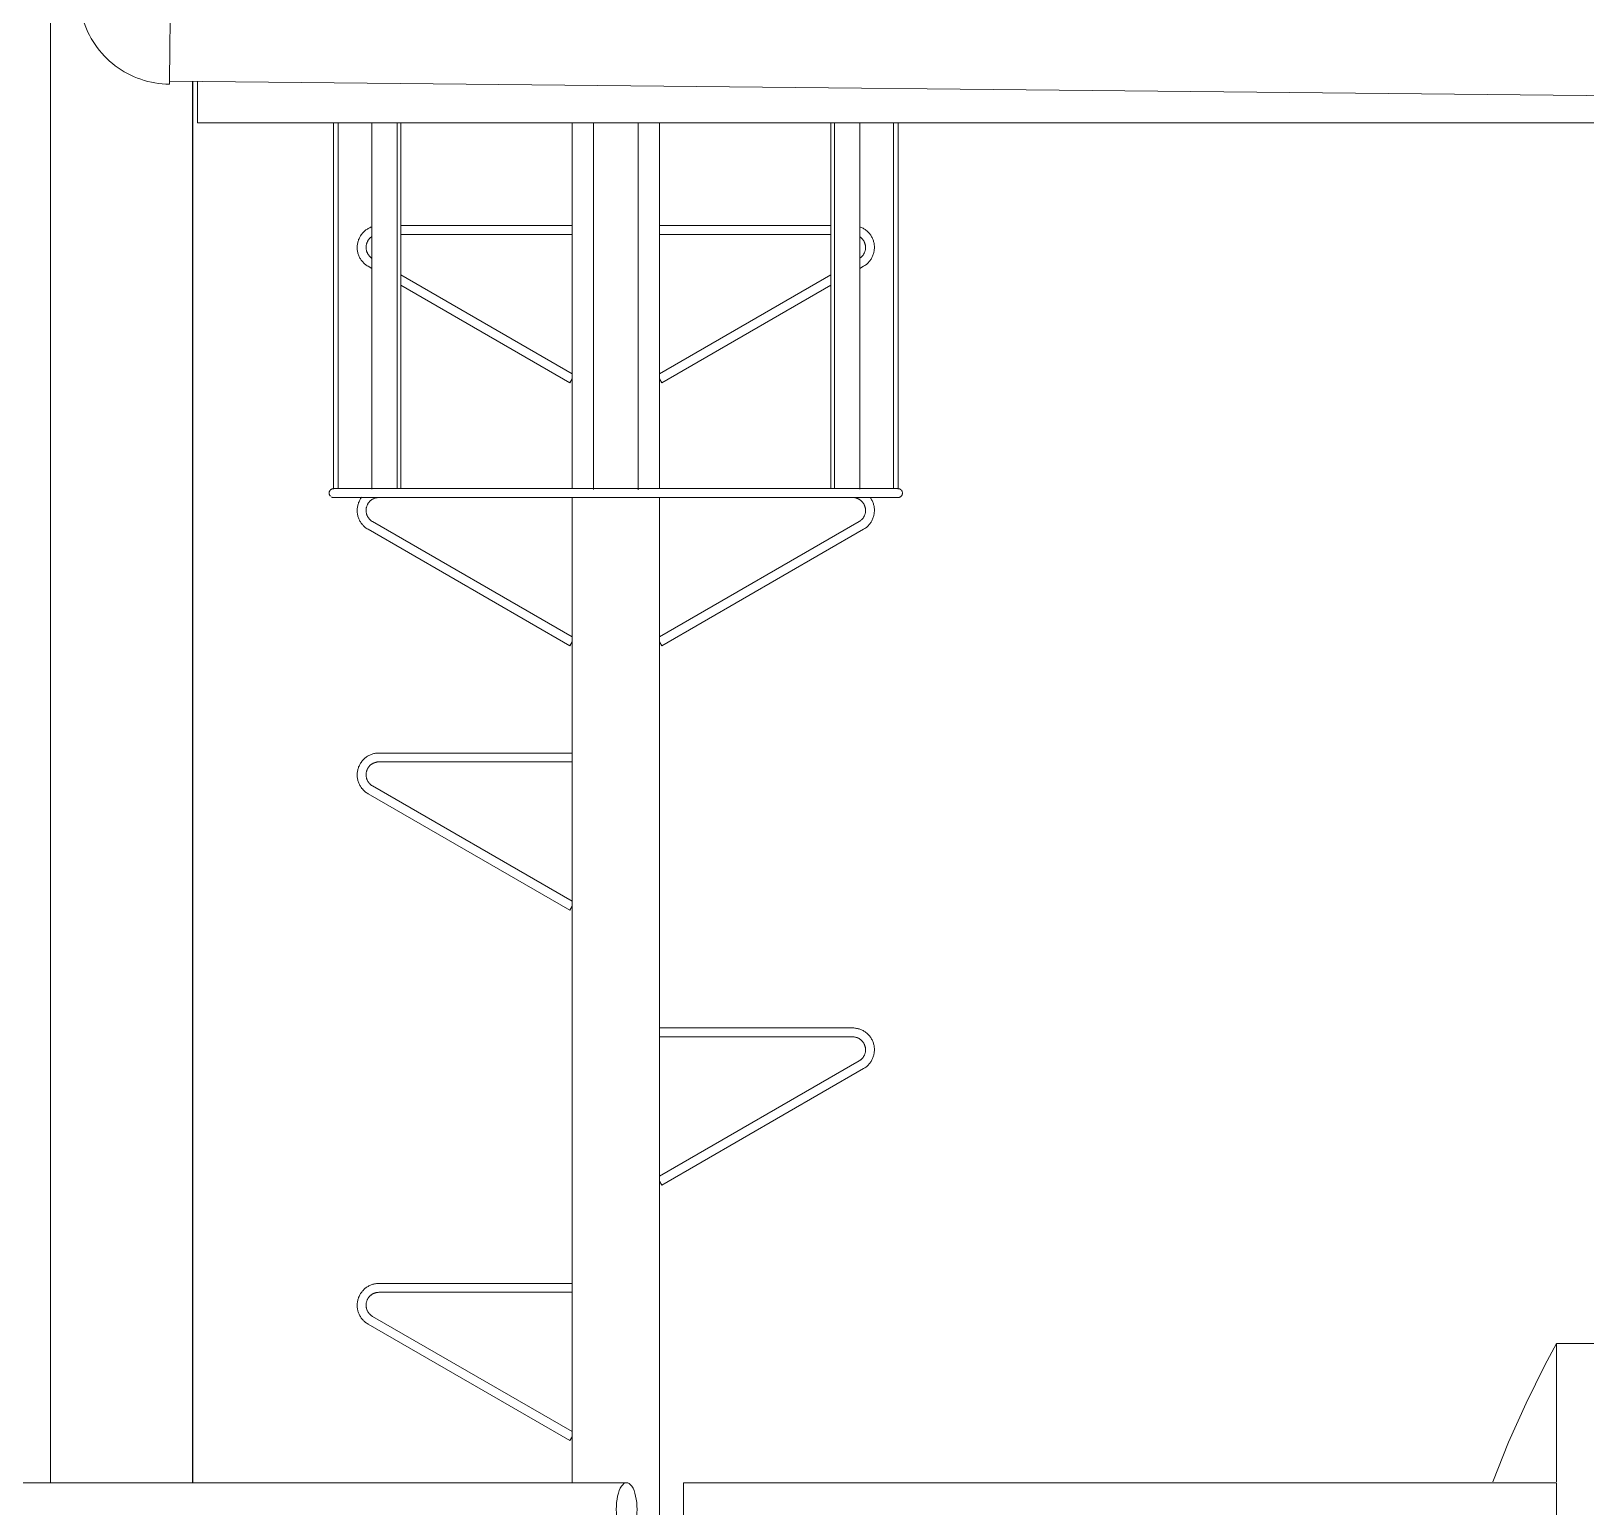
# Model space of a CAD drawing. Header units: metres. Extents: x -3 to 137, y -7 to 15.
# Drawn here: x 46.607 to 48.358, y 3.785 to 5.447 of the extents above; entities that cross this region are included whole.
import ezdxf

# ---------------------------------------------------------------- set-up
doc = ezdxf.new("R2010")
doc.units = ezdxf.units.M
for name, color, linetype, lineweight in [('A-FLOR-HRAL', 7, 'Continuous', 9), ('A-GENM', 7, 'Continuous', 9), ('I-WALL', 7, 'Continuous', 9), ('P-PIPE', 7, 'Continuous', 9)]:
    doc.layers.add(name, color=color, linetype=linetype, lineweight=lineweight)

# ---------------------------------------------------------------- blocks, each defined once
blk = doc.blocks.new('M_Corniza Generica - Blanco-V61-Elevation 3 - a')
at = {"layer": 'A-GENM', "color": 8, "true_color": 0x808080}
blk.add_line((5.6205, 5.3901), (5.6205, 3.8125), dxfattribs=at)
blk = doc.blocks.new('M_Corniza Generica - Blanco-2505425-Elevation 3 - a')
at = {"layer": 'A-GENM', "color": 8, "true_color": 0x808080}
for p in [(5.626, 5.39), (8.915, 5.3437)]:
    blk.add_line(p, (5.626, 5.3437), dxfattribs=at)
blk = doc.blocks.new('M_RVR_Codo material - CO - Codo-2571927-Elevation 3 - a')
at = {"layer": 'P-PIPE', "color": 9, "true_color": 0xc0c0c0}
for p, q in [((5.595, 5.4303), (5.5956, 5.4833)), ((5.5955, 5.4807), (5.5956, 5.4836)), ((5.5946, 5.3872), (5.595, 5.4303))]:
    blk.add_line(p, q, dxfattribs=at)
at = {"layer": 'P-PIPE', "color": 9, "true_color": 0xc0c0c0, "flags": 128}
for points in [[(5.4929, 5.4896), (5.493, 5.4855), (5.4932, 5.4814), (5.4936, 5.4773), (5.4942, 5.4732), (5.4949, 5.4692), (5.4958, 5.4652), (5.4969, 5.4612), (5.4981, 5.4573), (5.4995, 5.4534), (5.501, 5.4496), (5.5027, 5.4459), (5.5045, 5.4422), (5.5065, 5.4386), (5.5086, 5.4351), (5.5109, 5.4317), (5.5133, 5.4283), (5.5158, 5.4251), (5.5185, 5.422), (5.5212, 5.4189), (5.5241, 5.416), (5.5271, 5.4132), (5.5303, 5.4106), (5.5335, 5.408), (5.5368, 5.4056), (5.5402, 5.4033), (5.5437, 5.4012), (5.5473, 5.3992), (5.5509, 5.3973), (5.5547, 5.3956), (5.5585, 5.3941), (5.5623, 5.3927), (5.5662, 5.3914), (5.5702, 5.3903), (5.5742, 5.3894), (5.5782, 5.3886), (5.5822, 5.388), (5.5863, 5.3876), (5.5904, 5.3873), (5.5945, 5.3872), (5.5946, 5.3872)], [(5.5956, 5.4836), (5.5953, 5.4836), (5.595, 5.4836), (5.5948, 5.4836), (5.5945, 5.4837), (5.5942, 5.4837), (5.594, 5.4838), (5.5937, 5.4838), (5.5935, 5.4839), (5.5932, 5.484), (5.593, 5.4841), (5.5928, 5.4842), (5.5925, 5.4843), (5.5923, 5.4844), (5.5921, 5.4846), (5.5919, 5.4847), (5.5917, 5.4849), (5.5915, 5.485), (5.5913, 5.4852), (5.5911, 5.4854), (5.5909, 5.4855), (5.5908, 5.4857), (5.5906, 5.4859), (5.5905, 5.4861), (5.5903, 5.4863), (5.5902, 5.4865), (5.5901, 5.4867), (5.5899, 5.4869), (5.5898, 5.4871), (5.5897, 5.4873), (5.5896, 5.4876), (5.5896, 5.4878), (5.5895, 5.488), (5.5894, 5.4882), (5.5894, 5.4885), (5.5893, 5.4887), (5.5893, 5.4889), (5.5893, 5.4891), (5.5893, 5.4894), (5.5893, 5.4896), (5.5893, 5.4896)]]:
    blk.add_lwpolyline(points, dxfattribs=at)
at = {"layer": 'P-PIPE', "color": 9, "true_color": 0xc0c0c0}
for start_param, end_param in [(3.140547, 4.711344), (2.794931, 3.140547), (4.711344, 6.28214), (6.28214, 6.62955)]:
    blk.add_ellipse((5.5411, 5.4896), major_axis=(0.0482, 0), ratio=0.104528, start_param=start_param, end_param=end_param, dxfattribs=at)
blk = doc.blocks.new('Railing - 50 x 12mm-V80-Elevation 3 - a')
at = {"layer": 'A-FLOR-HRAL'}
for p, q in [((6.1743, 3.5368), (6.1743, 3.7525)), ((6.1743, 3.7525), (6.1843, 3.7525)), ((6.1843, 3.7525), (6.1843, 3.5368)), ((6.1743, 3.5368), (6.1743, 3.5246)), ((6.1843, 3.5368), (6.1743, 3.5368)), ((6.1743, 2.8125), (6.1743, 3.5246)), ((6.1843, 3.5246), (6.1843, 3.5368)), ((6.1843, 3.5246), (6.1843, 2.8125))]:
    blk.add_line(p, q, dxfattribs=at)
blk = doc.blocks.new('Railing - Railing-2595904-Elevation 3 - a')
at = {"layer": 'A-FLOR-HRAL'}
for p, q in [((7.1566, 3.8125), (6.1734, 3.8125)), ((6.1734, 3.8125), (6.1734, 3.7825)), ((7.1566, 3.7825), (7.1566, 3.8125)), ((6.1734, 3.7825), (6.1734, 3.7525)), ((7.1566, 3.7525), (7.1566, 3.7825)), ((6.1734, 3.7525), (7.1566, 3.7525)), ((6.1734, 3.4525), (6.1734, 3.44)), ((7.1325, 3.4525), (6.1843, 3.4525)), ((7.1566, 3.4525), (7.1425, 3.4525)), ((7.1566, 3.44), (7.1566, 3.4525)), ((6.1734, 3.44), (6.1734, 3.4275)), ((7.1566, 3.4275), (7.1566, 3.44)), ((6.1843, 3.4275), (7.1325, 3.4275)), ((7.1425, 3.4275), (7.1566, 3.4275)), ((6.1734, 3.1225), (6.1734, 3.11)), ((7.1325, 3.1225), (6.1843, 3.1225)), ((7.1566, 3.1225), (7.1425, 3.1225)), ((7.1566, 3.11), (7.1566, 3.1225)), ((6.1734, 3.11), (6.1734, 3.0975)), ((7.1566, 3.0975), (7.1566, 3.11)), ((6.1843, 3.0975), (7.1325, 3.0975)), ((7.1425, 3.0975), (7.1566, 3.0975))]:
    blk.add_line(p, q, dxfattribs=at)
for p in [(0, 0), (0.9582, 0)]:
    blk.add_blockref('Railing - 50 x 12mm-V80-Elevation 3 - a', p)
blk = doc.blocks.new('Railing - 50 x 12mm-V81-Elevation 3 - a')
at = {"layer": 'A-FLOR-HRAL'}
for p, q in [((5.1574, 3.5368), (5.1691, 3.7525)), ((5.1783, 3.7525), (5.1666, 3.5368)), ((5.1691, 3.7525), (5.1783, 3.7525)), ((5.1874, 3.7525), (5.1783, 3.7525)), ((5.2039, 3.4523), (5.2018, 3.7525)), ((5.1571, 2.8125), (5.1571, 3.5246)), ((5.1666, 3.5368), (5.1574, 3.5368)), ((5.1663, 3.5246), (5.1663, 2.8125)), ((5.2062, 3.1223), (5.204, 3.4275)), ((5.2084, 2.8125), (5.2064, 3.0975))]:
    blk.add_line(p, q, dxfattribs=at)
for centre in [(5.1962, 3.5246), (5.2054, 3.5246)]:
    blk.add_ellipse(centre, major_axis=(0, 0.1), ratio=0.390731, start_param=1.448623, end_param=1.570796, dxfattribs=at)
blk = doc.blocks.new('Railing - 50 x 12mm-V82-Elevation 3 - a')
at = {"layer": 'A-FLOR-HRAL'}
for p, q in [((4.6831, 3.5368), (4.6949, 3.7525)), ((4.7041, 3.7525), (4.6923, 3.5368)), ((4.6949, 3.7525), (4.7041, 3.7525)), ((4.7131, 3.7525), (4.7041, 3.7525)), ((4.7296, 3.4525), (4.7275, 3.7525)), ((4.6828, 2.8125), (4.6828, 3.5246)), ((4.6923, 3.5368), (4.6831, 3.5368)), ((4.692, 3.5246), (4.692, 2.8125)), ((4.732, 3.1225), (4.7298, 3.4275)), ((4.7341, 2.8125), (4.7321, 3.0975))]:
    blk.add_line(p, q, dxfattribs=at)
for centre in [(4.7219, 3.5246), (4.7311, 3.5246)]:
    blk.add_ellipse(centre, major_axis=(0, 0.1), ratio=0.390731, start_param=1.448623, end_param=1.570796, dxfattribs=at)
blk = doc.blocks.new('Railing - 50 x 12mm-V83-Elevation 3 - a')
at = {"layer": 'A-FLOR-HRAL'}
for p, q in [((6.0664, 3.5368), (6.0781, 3.7525)), ((6.0873, 3.7525), (6.0756, 3.5368)), ((6.0781, 3.7525), (6.0873, 3.7525)), ((6.0964, 3.7525), (6.0873, 3.7525)), ((6.1108, 3.7525), (6.1094, 3.7525)), ((6.1129, 3.4486), (6.1108, 3.7525)), ((6.0661, 2.8125), (6.0661, 3.5246)), ((6.0756, 3.5368), (6.0664, 3.5368)), ((6.0753, 3.5246), (6.0753, 2.8125)), ((6.1174, 2.8125), (6.113, 3.4319))]:
    blk.add_line(p, q, dxfattribs=at)
for centre in [(6.1052, 3.5246), (6.1144, 3.5246)]:
    blk.add_ellipse(centre, major_axis=(0, 0.1), ratio=0.390731, start_param=1.448623, end_param=1.570796, dxfattribs=at)
blk = doc.blocks.new('Railing - Railing-2595934-Elevation 3 - a')
at = {"layer": 'A-FLOR-HRAL'}
for p, q in [((6.1094, 3.8125), (4.7031, 3.8125)), ((4.7031, 3.7525), (6.1094, 3.7525)), ((5.1571, 3.4525), (4.7062, 3.4525)), ((6.0661, 3.4525), (5.1804, 3.4525)), ((6.1094, 3.4525), (6.0894, 3.4525)), ((4.7062, 3.4275), (5.1571, 3.4275)), ((5.1804, 3.4275), (6.0661, 3.4275)), ((6.0894, 3.4275), (6.1094, 3.4275)), ((5.1571, 3.1225), (4.7062, 3.1225)), ((6.0661, 3.1225), (5.1804, 3.1225)), ((6.1094, 3.1225), (6.0894, 3.1225)), ((4.7062, 3.0975), (5.1571, 3.0975)), ((5.1804, 3.0975), (6.0661, 3.0975)), ((6.0894, 3.0975), (6.1094, 3.0975))]:
    blk.add_line(p, q, dxfattribs=at)
for centre, major_axis, start_param, end_param in [((4.7031, 3.7825), (0, 0.03), 0, 1.570796), ((6.1094, 3.7825), (0, 0.03), 4.712389, 7.853982), ((4.7031, 3.7825), (0, 0.03), 1.570796, 3.141593), ((6.1094, 3.7825), (0, 0.03), 1.570796, 4.712389), ((6.1094, 3.44), (0, 0.0125), 4.712389, 7.853982), ((6.1094, 3.44), (0, 0.0125), 1.570796, 4.712389), ((6.1094, 3.11), (0, 0.0125), 4.712389, 7.853982), ((6.1094, 3.11), (0, 0.0125), 1.570796, 4.712389)]:
    blk.add_ellipse(centre, major_axis=major_axis, ratio=0.390731, start_param=start_param, end_param=end_param, dxfattribs=at)
for name in ['Railing - 50 x 12mm-V82-Elevation 3 - a', 'Railing - 50 x 12mm-V81-Elevation 3 - a', 'Railing - 50 x 12mm-V83-Elevation 3 - a']:
    blk.add_blockref(name, (0, 0))
blk = doc.blocks.new('M_Escalera acceso cubierta - M_Escalera acceso cubierta-2778226-Elevation 3 - a')
at = {"layer": 'A-GENM', "color": 8, "true_color": 0x808080}
for p, q in [((5.7794, 4.9311), (5.7794, 5.3437)), ((5.7844, 4.9315), (5.7844, 5.3437)), ((5.8223, 4.9313), (5.8223, 5.3437)), ((5.8509, 4.9321), (5.8509, 5.3437)), ((5.855, 5.3437), (5.855, 4.9318)), ((6.0479, 5.3437), (6.0479, 4.9318)), ((6.0722, 4.9307), (6.0722, 5.3437)), ((6.1222, 4.9304), (6.1222, 5.3437)), ((6.1465, 4.9317), (6.1465, 5.3437)), ((6.3394, 4.9318), (6.3394, 5.3437)), ((6.3435, 5.3437), (6.3435, 4.9321)), ((6.372, 5.3437), (6.372, 4.9313)), ((6.41, 5.3437), (6.41, 4.9315)), ((6.415, 5.3437), (6.415, 4.9311)), ((6.0479, 5.2279), (5.855, 5.2279)), ((5.855, 5.2179), (6.0479, 5.2179)), ((6.3394, 5.2279), (6.1465, 5.2279)), ((6.1465, 5.2179), (6.3394, 5.2179)), ((5.8182, 5.1821), (5.8223, 5.1797)), ((6.0479, 5.061), (5.855, 5.1724)), ((6.3394, 5.1724), (6.1465, 5.061)), ((6.372, 5.1797), (6.3762, 5.1821)), ((5.855, 5.1609), (6.0454, 5.0509)), ((6.149, 5.0509), (6.3394, 5.1609)), ((6.0454, 5.0509), (6.0479, 5.0553)), ((6.1465, 5.0553), (6.149, 5.0509)), ((5.7794, 4.9218), (5.8545, 4.9218)), ((5.8223, 4.9318), (5.7844, 4.9318)), ((5.8305, 4.9218), (5.8545, 4.9218)), ((5.8983, 4.9218), (5.9496, 4.9218)), ((5.8983, 4.9218), (5.9496, 4.9218)), ((6.0479, 4.9218), (6.0479, 3.8125)), ((6.1465, 3.1256), (6.1465, 4.9218)), ((6.3394, 4.9318), (6.2448, 4.9318)), ((6.3394, 4.9318), (6.2448, 4.9318)), ((6.3399, 4.9218), (6.3639, 4.9218)), ((6.3399, 4.9218), (6.415, 4.9218)), ((6.41, 4.9318), (6.372, 4.9318)), ((5.8182, 4.886), (6.0454, 4.7548)), ((6.0479, 4.7649), (5.8232, 4.8946)), ((6.3712, 4.8946), (6.1465, 4.7649)), ((6.149, 4.7548), (6.3762, 4.886)), ((6.0454, 4.7548), (6.0479, 4.7591)), ((6.1465, 4.7591), (6.149, 4.7548)), ((6.0479, 4.6341), (5.8305, 4.6341)), ((5.8305, 4.6241), (6.0479, 4.6241)), ((5.8182, 4.5883), (6.0454, 4.4571)), ((6.0479, 4.4672), (5.8232, 4.597)), ((6.0454, 4.4571), (6.0479, 4.4615)), ((6.3639, 4.3245), (6.1465, 4.3245)), ((6.1465, 4.3145), (6.3639, 4.3145)), ((6.3712, 4.2874), (6.1465, 4.1576)), ((6.149, 4.1475), (6.3762, 4.2787)), ((6.1465, 4.1519), (6.149, 4.1475)), ((6.0479, 4.0369), (5.8305, 4.0369)), ((5.8305, 4.0269), (6.0479, 4.0269)), ((6.0479, 3.87), (5.8232, 3.9997)), ((5.8182, 3.9911), (6.0454, 3.8599)), ((6.0454, 3.8599), (6.0479, 3.8642))]:
    blk.add_line(p, q, dxfattribs=at)
at = {"layer": 'A-GENM', "color": 8, "true_color": 0x808080, "flags": 128}
for points in [[(5.8228, 5.2266), (5.8218, 5.2263), (5.8209, 5.226), (5.82, 5.2256), (5.8192, 5.2251), (5.8183, 5.2246), (5.8175, 5.2241), (5.8166, 5.2236), (5.8158, 5.223), (5.8151, 5.2224), (5.8143, 5.2218), (5.8136, 5.2211), (5.8129, 5.2204), (5.8122, 5.2197), (5.8116, 5.219), (5.811, 5.2182), (5.8104, 5.2174), (5.8098, 5.2166), (5.8093, 5.2158), (5.8088, 5.2149), (5.8084, 5.214), (5.808, 5.2131), (5.8076, 5.2122), (5.8073, 5.2113), (5.807, 5.2104), (5.8067, 5.2094), (5.8065, 5.2085), (5.8063, 5.2075), (5.8062, 5.2065), (5.806, 5.2056), (5.806, 5.2046), (5.806, 5.2036), (5.806, 5.2026), (5.806, 5.2016), (5.8061, 5.2007), (5.8062, 5.1997), (5.8064, 5.1987), (5.8066, 5.1978), (5.8068, 5.1968), (5.8071, 5.1959), (5.8074, 5.1949), (5.8078, 5.194), (5.8082, 5.1931), (5.8086, 5.1922), (5.8091, 5.1914), (5.8096, 5.1905), (5.8101, 5.1897), (5.8106, 5.1889), (5.8112, 5.1881), (5.8119, 5.1874), (5.8125, 5.1866), (5.8132, 5.1859), (5.8139, 5.1852), (5.8147, 5.1846), (5.8154, 5.184), (5.8162, 5.1834), (5.817, 5.1828), (5.8178, 5.1823), (5.8182, 5.1821)], [(6.3762, 5.1821), (6.377, 5.1826), (6.3778, 5.1831), (6.3786, 5.1837), (6.3794, 5.1843), (6.3801, 5.1849), (6.3809, 5.1856), (6.3816, 5.1863), (6.3822, 5.187), (6.3829, 5.1878), (6.3835, 5.1885), (6.384, 5.1893), (6.3846, 5.1902), (6.3851, 5.191), (6.3856, 5.1919), (6.386, 5.1927), (6.3864, 5.1936), (6.3868, 5.1945), (6.3871, 5.1955), (6.3874, 5.1964), (6.3877, 5.1973), (6.3879, 5.1983), (6.3881, 5.1993), (6.3882, 5.2002), (6.3883, 5.2012), (6.3884, 5.2022), (6.3884, 5.2032), (6.3884, 5.2041), (6.3884, 5.2051), (6.3883, 5.2061), (6.3881, 5.2071), (6.388, 5.208), (6.3878, 5.209), (6.3875, 5.21), (6.3872, 5.2109), (6.3869, 5.2118), (6.3866, 5.2127), (6.3862, 5.2136), (6.3857, 5.2145), (6.3853, 5.2154), (6.3848, 5.2162), (6.3842, 5.2171), (6.3837, 5.2179), (6.3831, 5.2186), (6.3825, 5.2194), (6.3818, 5.2201), (6.3811, 5.2208), (6.3804, 5.2215), (6.3797, 5.2222), (6.3789, 5.2228), (6.3781, 5.2234), (6.3773, 5.2239), (6.3765, 5.2244), (6.3756, 5.2249), (6.3747, 5.2254), (6.3738, 5.2258), (6.3729, 5.2262), (6.372, 5.2265)], [(5.8222, 5.1914), (5.8218, 5.1917), (5.8213, 5.1921), (5.8209, 5.1924), (5.8204, 5.1928), (5.82, 5.1932), (5.8196, 5.1937), (5.8193, 5.1941), (5.8189, 5.1946), (5.8185, 5.195), (5.8182, 5.1955), (5.8179, 5.196), (5.8176, 5.1965), (5.8174, 5.1971), (5.8171, 5.1976), (5.8169, 5.1981), (5.8167, 5.1987), (5.8165, 5.1992), (5.8164, 5.1998), (5.8163, 5.2004), (5.8162, 5.2009), (5.8161, 5.2015), (5.816, 5.2021), (5.816, 5.2027), (5.8159, 5.2032), (5.816, 5.2038), (5.816, 5.2044), (5.816, 5.205), (5.8161, 5.2056), (5.8162, 5.2061), (5.8163, 5.2067), (5.8165, 5.2073), (5.8167, 5.2078), (5.8168, 5.2084), (5.8171, 5.2089), (5.8173, 5.2094), (5.8175, 5.21), (5.8178, 5.2105), (5.8181, 5.211), (5.8184, 5.2115), (5.8188, 5.2119), (5.8191, 5.2124), (5.8195, 5.2129), (5.8199, 5.2133), (5.8203, 5.2137), (5.8207, 5.2141), (5.8211, 5.2145), (5.8216, 5.2149), (5.8221, 5.2152), (5.8225, 5.2155)], [(6.3721, 5.2154), (6.3726, 5.215), (6.373, 5.2147), (6.3735, 5.2143), (6.3739, 5.2139), (6.3743, 5.2135), (6.3747, 5.2131), (6.3751, 5.2126), (6.3755, 5.2122), (6.3758, 5.2117), (6.3761, 5.2112), (6.3764, 5.2107), (6.3767, 5.2102), (6.377, 5.2097), (6.3772, 5.2092), (6.3774, 5.2086), (6.3776, 5.2081), (6.3778, 5.2075), (6.378, 5.207), (6.3781, 5.2064), (6.3782, 5.2058), (6.3783, 5.2052), (6.3784, 5.2047), (6.3784, 5.2041), (6.3784, 5.2035), (6.3784, 5.2029), (6.3784, 5.2023), (6.3783, 5.2018), (6.3783, 5.2012), (6.3782, 5.2006), (6.3781, 5.2), (6.3779, 5.1995), (6.3777, 5.1989), (6.3776, 5.1984), (6.3773, 5.1978), (6.3771, 5.1973), (6.3769, 5.1968), (6.3766, 5.1963), (6.3763, 5.1957), (6.376, 5.1953), (6.3756, 5.1948), (6.3753, 5.1943), (6.3749, 5.1939), (6.3745, 5.1934), (6.3741, 5.193), (6.3737, 5.1926), (6.3733, 5.1922), (6.3728, 5.1919), (6.3724, 5.1915), (6.3719, 5.1912)], [(6.415, 4.9318), (6.4148, 4.9318), (6.414, 4.9318), (6.4127, 4.9318), (6.411, 4.9318), (6.4087, 4.9318), (6.4059, 4.9318), (6.4026, 4.9318), (6.3989, 4.9318), (6.3946, 4.9318), (6.3899, 4.9318), (6.3847, 4.9318), (6.3791, 4.9318), (6.373, 4.9318), (6.3665, 4.9318), (6.3595, 4.9318), (6.3521, 4.9318), (6.3443, 4.9318), (6.3361, 4.9318), (6.3276, 4.9318), (6.3186, 4.9318), (6.3093, 4.9318), (6.2997, 4.9318), (6.2897, 4.9318), (6.2795, 4.9318), (6.2689, 4.9318), (6.2581, 4.9318), (6.247, 4.9318), (6.2357, 4.9318), (6.2241, 4.9318), (6.2124, 4.9318), (6.2004, 4.9318), (6.1883, 4.9318), (6.1761, 4.9318), (6.1637, 4.9318), (6.1512, 4.9318), (6.1386, 4.9318), (6.126, 4.9318), (6.1133, 4.9318), (6.1006, 4.9318), (6.0879, 4.9318), (6.0752, 4.9318), (6.0626, 4.9318), (6.0499, 4.9318), (6.0374, 4.9318), (6.025, 4.9318), (6.0127, 4.9318), (6.0005, 4.9318), (5.9884, 4.9318), (5.9766, 4.9318), (5.9649, 4.9318), (5.9535, 4.9318), (5.9423, 4.9318), (5.9313, 4.9318), (5.9206, 4.9318), (5.9102, 4.9318), (5.9, 4.9318), (5.8902, 4.9318), (5.8807, 4.9318), (5.8716, 4.9318), (5.8628, 4.9318), (5.8544, 4.9318), (5.8464, 4.9318), (5.8388, 4.9318), (5.8316, 4.9318), (5.8249, 4.9318), (5.8185, 4.9318), (5.8126, 4.9318), (5.8072, 4.9318), (5.8022, 4.9318), (5.7977, 4.9318), (5.7937, 4.9318), (5.7902, 4.9318), (5.7871, 4.9318), (5.7846, 4.9318), (5.7825, 4.9318), (5.781, 4.9318), (5.78, 4.9318), (5.7794, 4.9318), (5.7794, 4.9318)], [(5.7794, 4.9218), (5.7796, 4.9218), (5.7804, 4.9218), (5.7817, 4.9218), (5.7834, 4.9218), (5.7857, 4.9218), (5.7885, 4.9218), (5.7917, 4.9218), (5.7955, 4.9218), (5.7997, 4.9218), (5.8045, 4.9218), (5.8096, 4.9218), (5.8153, 4.9218), (5.8214, 4.9218), (5.8279, 4.9218), (5.8349, 4.9218), (5.8423, 4.9218), (5.8501, 4.9218), (5.8583, 4.9218), (5.8668, 4.9218), (5.8758, 4.9218), (5.8851, 4.9218), (5.8947, 4.9218), (5.9046, 4.9218), (5.9149, 4.9218), (5.9255, 4.9218), (5.9363, 4.9218), (5.9474, 4.9218), (5.9587, 4.9218), (5.9703, 4.9218), (5.982, 4.9218), (5.994, 4.9218), (6.0061, 4.9218), (6.0183, 4.9218), (6.0307, 4.9218), (6.0432, 4.9218), (6.0557, 4.9218), (6.0684, 4.9218), (6.0811, 4.9218), (6.0938, 4.9218), (6.1065, 4.9218), (6.1192, 4.9218), (6.1318, 4.9218), (6.1444, 4.9218), (6.157, 4.9218), (6.1694, 4.9218), (6.1817, 4.9218), (6.1939, 4.9218), (6.2059, 4.9218), (6.2178, 4.9218), (6.2295, 4.9218), (6.2409, 4.9218), (6.2521, 4.9218), (6.2631, 4.9218), (6.2738, 4.9218), (6.2842, 4.9218), (6.2944, 4.9218), (6.3042, 4.9218), (6.3136, 4.9218), (6.3228, 4.9218), (6.3316, 4.9218), (6.3399, 4.9218), (6.348, 4.9218), (6.3556, 4.9218), (6.3628, 4.9218), (6.3695, 4.9218), (6.3759, 4.9218), (6.3818, 4.9218), (6.3872, 4.9218), (6.3922, 4.9218), (6.3966, 4.9218), (6.4007, 4.9218), (6.4042, 4.9218), (6.4072, 4.9218), (6.4098, 4.9218), (6.4118, 4.9218), (6.4134, 4.9218), (6.4144, 4.9218), (6.4149, 4.9218), (6.415, 4.9218)], [(5.811, 4.9221), (5.8104, 4.9213), (5.8098, 4.9205), (5.8093, 4.9196), (5.8088, 4.9188), (5.8084, 4.9179), (5.808, 4.917), (5.8076, 4.9161), (5.8073, 4.9152), (5.807, 4.9143), (5.8067, 4.9133), (5.8065, 4.9124), (5.8063, 4.9114), (5.8062, 4.9104), (5.806, 4.9094), (5.806, 4.9085), (5.806, 4.9075), (5.806, 4.9065), (5.806, 4.9055), (5.8061, 4.9045), (5.8062, 4.9036), (5.8064, 4.9026), (5.8066, 4.9016), (5.8068, 4.9007), (5.8071, 4.8997), (5.8074, 4.8988), (5.8078, 4.8979), (5.8082, 4.897), (5.8086, 4.8961), (5.8091, 4.8952), (5.8096, 4.8944), (5.8101, 4.8936), (5.8106, 4.8928), (5.8112, 4.892), (5.8119, 4.8912), (5.8125, 4.8905), (5.8132, 4.8898), (5.8139, 4.8891), (5.8147, 4.8885), (5.8154, 4.8878), (5.8162, 4.8873), (5.817, 4.8867), (5.8178, 4.8862), (5.8182, 4.886)], [(5.8232, 4.8946), (5.8227, 4.8949), (5.8222, 4.8952), (5.8218, 4.8956), (5.8213, 4.8959), (5.8209, 4.8963), (5.8204, 4.8967), (5.82, 4.8971), (5.8196, 4.8975), (5.8193, 4.898), (5.8189, 4.8984), (5.8185, 4.8989), (5.8182, 4.8994), (5.8179, 4.8999), (5.8176, 4.9004), (5.8174, 4.9009), (5.8171, 4.9015), (5.8169, 4.902), (5.8167, 4.9025), (5.8165, 4.9031), (5.8164, 4.9037), (5.8163, 4.9042), (5.8162, 4.9048), (5.8161, 4.9054), (5.816, 4.9059), (5.816, 4.9065), (5.8159, 4.9071), (5.816, 4.9077), (5.816, 4.9083), (5.816, 4.9089), (5.8161, 4.9094), (5.8162, 4.91), (5.8163, 4.9106), (5.8165, 4.9111), (5.8167, 4.9117), (5.8168, 4.9122), (5.8171, 4.9128), (5.8173, 4.9133), (5.8175, 4.9138), (5.8178, 4.9144), (5.8181, 4.9149), (5.8184, 4.9153), (5.8188, 4.9158), (5.8191, 4.9163), (5.8195, 4.9167), (5.8199, 4.9172), (5.8203, 4.9176), (5.8207, 4.918), (5.8211, 4.9184), (5.8216, 4.9187), (5.8221, 4.9191), (5.8225, 4.9194), (5.823, 4.9197), (5.8235, 4.92), (5.8241, 4.9203), (5.8246, 4.9205), (5.8251, 4.9207), (5.8257, 4.9209), (5.8262, 4.9211), (5.8268, 4.9213), (5.8274, 4.9214), (5.8279, 4.9215), (5.8285, 4.9216), (5.8291, 4.9217), (5.8297, 4.9217), (5.8302, 4.9218), (5.8305, 4.9218)], [(6.3639, 4.9218), (6.3645, 4.9218), (6.365, 4.9217), (6.3656, 4.9217), (6.3662, 4.9216), (6.3668, 4.9215), (6.3673, 4.9213), (6.3679, 4.9212), (6.3685, 4.921), (6.369, 4.9208), (6.3696, 4.9206), (6.3701, 4.9204), (6.3706, 4.9201), (6.3711, 4.9198), (6.3716, 4.9195), (6.3721, 4.9192), (6.3726, 4.9189), (6.373, 4.9185), (6.3735, 4.9182), (6.3739, 4.9178), (6.3743, 4.9174), (6.3747, 4.9169), (6.3751, 4.9165), (6.3755, 4.916), (6.3758, 4.9156), (6.3761, 4.9151), (6.3764, 4.9146), (6.3767, 4.9141), (6.377, 4.9136), (6.3772, 4.913), (6.3774, 4.9125), (6.3776, 4.9119), (6.3778, 4.9114), (6.378, 4.9108), (6.3781, 4.9103), (6.3782, 4.9097), (6.3783, 4.9091), (6.3784, 4.9085), (6.3784, 4.908), (6.3784, 4.9074), (6.3784, 4.9068), (6.3784, 4.9062), (6.3783, 4.9056), (6.3783, 4.9051), (6.3782, 4.9045), (6.3781, 4.9039), (6.3779, 4.9033), (6.3777, 4.9028), (6.3776, 4.9022), (6.3773, 4.9017), (6.3771, 4.9012), (6.3769, 4.9006), (6.3766, 4.9001), (6.3763, 4.8996), (6.376, 4.8991), (6.3756, 4.8987), (6.3753, 4.8982), (6.3749, 4.8977), (6.3745, 4.8973), (6.3741, 4.8969), (6.3737, 4.8965), (6.3733, 4.8961), (6.3728, 4.8957), (6.3724, 4.8954), (6.3719, 4.8951), (6.3714, 4.8947), (6.3712, 4.8946)], [(6.3762, 4.886), (6.377, 4.8865), (6.3778, 4.887), (6.3786, 4.8876), (6.3794, 4.8882), (6.3801, 4.8888), (6.3809, 4.8895), (6.3816, 4.8902), (6.3822, 4.8909), (6.3829, 4.8916), (6.3835, 4.8924), (6.384, 4.8932), (6.3846, 4.894), (6.3851, 4.8949), (6.3856, 4.8957), (6.386, 4.8966), (6.3864, 4.8975), (6.3868, 4.8984), (6.3871, 4.8993), (6.3874, 4.9003), (6.3877, 4.9012), (6.3879, 4.9022), (6.3881, 4.9031), (6.3882, 4.9041), (6.3883, 4.9051), (6.3884, 4.9061), (6.3884, 4.907), (6.3884, 4.908), (6.3884, 4.909), (6.3883, 4.91), (6.3881, 4.911), (6.388, 4.9119), (6.3878, 4.9129), (6.3875, 4.9138), (6.3872, 4.9148), (6.3869, 4.9157), (6.3866, 4.9166), (6.3862, 4.9175), (6.3857, 4.9184), (6.3853, 4.9193), (6.3848, 4.9201), (6.3842, 4.9209), (6.3837, 4.9217)], [(5.8305, 4.6341), (5.8295, 4.6341), (5.8285, 4.634), (5.8276, 4.6339), (5.8266, 4.6338), (5.8256, 4.6336), (5.8247, 4.6334), (5.8237, 4.6331), (5.8228, 4.6329), (5.8218, 4.6325), (5.8209, 4.6322), (5.82, 4.6318), (5.8192, 4.6313), (5.8183, 4.6309), (5.8175, 4.6304), (5.8166, 4.6298), (5.8158, 4.6292), (5.8151, 4.6286), (5.8143, 4.628), (5.8136, 4.6273), (5.8129, 4.6267), (5.8122, 4.6259), (5.8116, 4.6252), (5.811, 4.6244), (5.8104, 4.6236), (5.8098, 4.6228), (5.8093, 4.622), (5.8088, 4.6211), (5.8084, 4.6202), (5.808, 4.6194), (5.8076, 4.6184), (5.8073, 4.6175), (5.807, 4.6166), (5.8067, 4.6156), (5.8065, 4.6147), (5.8063, 4.6137), (5.8062, 4.6128), (5.806, 4.6118), (5.806, 4.6108), (5.806, 4.6098), (5.806, 4.6088), (5.806, 4.6079), (5.8061, 4.6069), (5.8062, 4.6059), (5.8064, 4.6049), (5.8066, 4.604), (5.8068, 4.603), (5.8071, 4.6021), (5.8074, 4.6012), (5.8078, 4.6002), (5.8082, 4.5993), (5.8086, 4.5985), (5.8091, 4.5976), (5.8096, 4.5967), (5.8101, 4.5959), (5.8106, 4.5951), (5.8112, 4.5943), (5.8119, 4.5936), (5.8125, 4.5928), (5.8132, 4.5921), (5.8139, 4.5915), (5.8147, 4.5908), (5.8154, 4.5902), (5.8162, 4.5896), (5.817, 4.589), (5.8178, 4.5885), (5.8182, 4.5883)], [(5.8232, 4.597), (5.8227, 4.5973), (5.8222, 4.5976), (5.8218, 4.5979), (5.8213, 4.5983), (5.8209, 4.5987), (5.8204, 4.599), (5.82, 4.5995), (5.8196, 4.5999), (5.8193, 4.6003), (5.8189, 4.6008), (5.8185, 4.6013), (5.8182, 4.6017), (5.8179, 4.6022), (5.8176, 4.6027), (5.8174, 4.6033), (5.8171, 4.6038), (5.8169, 4.6043), (5.8167, 4.6049), (5.8165, 4.6054), (5.8164, 4.606), (5.8163, 4.6066), (5.8162, 4.6071), (5.8161, 4.6077), (5.816, 4.6083), (5.816, 4.6089), (5.8159, 4.6094), (5.816, 4.61), (5.816, 4.6106), (5.816, 4.6112), (5.8161, 4.6118), (5.8162, 4.6123), (5.8163, 4.6129), (5.8165, 4.6135), (5.8167, 4.614), (5.8168, 4.6146), (5.8171, 4.6151), (5.8173, 4.6157), (5.8175, 4.6162), (5.8178, 4.6167), (5.8181, 4.6172), (5.8184, 4.6177), (5.8188, 4.6182), (5.8191, 4.6186), (5.8195, 4.6191), (5.8199, 4.6195), (5.8203, 4.6199), (5.8207, 4.6203), (5.8211, 4.6207), (5.8216, 4.6211), (5.8221, 4.6214), (5.8225, 4.6217), (5.823, 4.622), (5.8235, 4.6223), (5.8241, 4.6226), (5.8246, 4.6228), (5.8251, 4.6231), (5.8257, 4.6233), (5.8262, 4.6235), (5.8268, 4.6236), (5.8274, 4.6238), (5.8279, 4.6239), (5.8285, 4.624), (5.8291, 4.624), (5.8297, 4.6241), (5.8302, 4.6241), (5.8305, 4.6241)], [(6.3762, 4.2787), (6.377, 4.2792), (6.3778, 4.2797), (6.3786, 4.2803), (6.3794, 4.2809), (6.3801, 4.2816), (6.3809, 4.2822), (6.3816, 4.2829), (6.3822, 4.2836), (6.3829, 4.2844), (6.3835, 4.2852), (6.384, 4.286), (6.3846, 4.2868), (6.3851, 4.2876), (6.3856, 4.2885), (6.386, 4.2893), (6.3864, 4.2902), (6.3868, 4.2911), (6.3871, 4.2921), (6.3874, 4.293), (6.3877, 4.294), (6.3879, 4.2949), (6.3881, 4.2959), (6.3882, 4.2968), (6.3883, 4.2978), (6.3884, 4.2988), (6.3884, 4.2998), (6.3884, 4.3008), (6.3884, 4.3017), (6.3883, 4.3027), (6.3881, 4.3037), (6.388, 4.3047), (6.3878, 4.3056), (6.3875, 4.3066), (6.3872, 4.3075), (6.3869, 4.3084), (6.3866, 4.3094), (6.3862, 4.3103), (6.3857, 4.3111), (6.3853, 4.312), (6.3848, 4.3128), (6.3842, 4.3137), (6.3837, 4.3145), (6.3831, 4.3153), (6.3825, 4.316), (6.3818, 4.3167), (6.3811, 4.3174), (6.3804, 4.3181), (6.3797, 4.3188), (6.3789, 4.3194), (6.3781, 4.32), (6.3773, 4.3205), (6.3765, 4.321), (6.3756, 4.3215), (6.3747, 4.322), (6.3738, 4.3224), (6.3729, 4.3228), (6.372, 4.3231), (6.3711, 4.3234), (6.3701, 4.3237), (6.3692, 4.3239), (6.3682, 4.3241), (6.3673, 4.3243), (6.3663, 4.3244), (6.3653, 4.3245), (6.3643, 4.3245), (6.3639, 4.3245)], [(6.3639, 4.3145), (6.3645, 4.3145), (6.365, 4.3145), (6.3656, 4.3144), (6.3662, 4.3143), (6.3668, 4.3142), (6.3673, 4.3141), (6.3679, 4.3139), (6.3685, 4.3138), (6.369, 4.3136), (6.3696, 4.3134), (6.3701, 4.3131), (6.3706, 4.3129), (6.3711, 4.3126), (6.3716, 4.3123), (6.3721, 4.312), (6.3726, 4.3116), (6.373, 4.3113), (6.3735, 4.3109), (6.3739, 4.3105), (6.3743, 4.3101), (6.3747, 4.3097), (6.3751, 4.3092), (6.3755, 4.3088), (6.3758, 4.3083), (6.3761, 4.3078), (6.3764, 4.3073), (6.3767, 4.3068), (6.377, 4.3063), (6.3772, 4.3058), (6.3774, 4.3052), (6.3776, 4.3047), (6.3778, 4.3041), (6.378, 4.3036), (6.3781, 4.303), (6.3782, 4.3024), (6.3783, 4.3019), (6.3784, 4.3013), (6.3784, 4.3007), (6.3784, 4.3001), (6.3784, 4.2995), (6.3784, 4.299), (6.3783, 4.2984), (6.3783, 4.2978), (6.3782, 4.2972), (6.3781, 4.2967), (6.3779, 4.2961), (6.3777, 4.2955), (6.3776, 4.295), (6.3773, 4.2944), (6.3771, 4.2939), (6.3769, 4.2934), (6.3766, 4.2929), (6.3763, 4.2924), (6.376, 4.2919), (6.3756, 4.2914), (6.3753, 4.2909), (6.3749, 4.2905), (6.3745, 4.29), (6.3741, 4.2896), (6.3737, 4.2892), (6.3733, 4.2888), (6.3728, 4.2885), (6.3724, 4.2881), (6.3719, 4.2878), (6.3714, 4.2875), (6.3712, 4.2874)], [(5.8305, 4.0369), (5.8295, 4.0368), (5.8285, 4.0368), (5.8276, 4.0367), (5.8266, 4.0365), (5.8256, 4.0364), (5.8247, 4.0362), (5.8237, 4.0359), (5.8228, 4.0356), (5.8218, 4.0353), (5.8209, 4.0349), (5.82, 4.0345), (5.8192, 4.0341), (5.8183, 4.0336), (5.8175, 4.0331), (5.8166, 4.0326), (5.8158, 4.032), (5.8151, 4.0314), (5.8143, 4.0308), (5.8136, 4.0301), (5.8129, 4.0294), (5.8122, 4.0287), (5.8116, 4.028), (5.811, 4.0272), (5.8104, 4.0264), (5.8098, 4.0256), (5.8093, 4.0247), (5.8088, 4.0239), (5.8084, 4.023), (5.808, 4.0221), (5.8076, 4.0212), (5.8073, 4.0203), (5.807, 4.0194), (5.8067, 4.0184), (5.8065, 4.0175), (5.8063, 4.0165), (5.8062, 4.0155), (5.806, 4.0145), (5.806, 4.0136), (5.806, 4.0126), (5.806, 4.0116), (5.806, 4.0106), (5.8061, 4.0096), (5.8062, 4.0087), (5.8064, 4.0077), (5.8066, 4.0067), (5.8068, 4.0058), (5.8071, 4.0048), (5.8074, 4.0039), (5.8078, 4.003), (5.8082, 4.0021), (5.8086, 4.0012), (5.8091, 4.0003), (5.8096, 3.9995), (5.8101, 3.9987), (5.8106, 3.9979), (5.8112, 3.9971), (5.8119, 3.9963), (5.8125, 3.9956), (5.8132, 3.9949), (5.8139, 3.9942), (5.8147, 3.9936), (5.8154, 3.9929), (5.8162, 3.9924), (5.817, 3.9918), (5.8178, 3.9913), (5.8182, 3.9911)], [(5.8232, 3.9997), (5.8227, 4), (5.8222, 4.0003), (5.8218, 4.0007), (5.8213, 4.001), (5.8209, 4.0014), (5.8204, 4.0018), (5.82, 4.0022), (5.8196, 4.0026), (5.8193, 4.0031), (5.8189, 4.0035), (5.8185, 4.004), (5.8182, 4.0045), (5.8179, 4.005), (5.8176, 4.0055), (5.8174, 4.006), (5.8171, 4.0066), (5.8169, 4.0071), (5.8167, 4.0076), (5.8165, 4.0082), (5.8164, 4.0088), (5.8163, 4.0093), (5.8162, 4.0099), (5.8161, 4.0105), (5.816, 4.011), (5.816, 4.0116), (5.8159, 4.0122), (5.816, 4.0128), (5.816, 4.0134), (5.816, 4.014), (5.8161, 4.0145), (5.8162, 4.0151), (5.8163, 4.0157), (5.8165, 4.0162), (5.8167, 4.0168), (5.8168, 4.0173), (5.8171, 4.0179), (5.8173, 4.0184), (5.8175, 4.0189), (5.8178, 4.0195), (5.8181, 4.02), (5.8184, 4.0204), (5.8188, 4.0209), (5.8191, 4.0214), (5.8195, 4.0218), (5.8199, 4.0223), (5.8203, 4.0227), (5.8207, 4.0231), (5.8211, 4.0235), (5.8216, 4.0238), (5.8221, 4.0242), (5.8225, 4.0245), (5.823, 4.0248), (5.8235, 4.0251), (5.8241, 4.0254), (5.8246, 4.0256), (5.8251, 4.0258), (5.8257, 4.026), (5.8262, 4.0262), (5.8268, 4.0264), (5.8274, 4.0265), (5.8279, 4.0266), (5.8285, 4.0267), (5.8291, 4.0268), (5.8297, 4.0268), (5.8302, 4.0269), (5.8305, 4.0269)]]:
    blk.add_lwpolyline(points, dxfattribs=at)
at = {"layer": 'A-GENM', "color": 8, "true_color": 0x808080}
for points, knots in [([(5.7744, 4.9268), (5.7744, 4.9272), (5.7745, 4.9279), (5.7747, 4.9287), (5.775, 4.9293), (5.7753, 4.9297), (5.7756, 4.9301), (5.7759, 4.9304), (5.7763, 4.9307), (5.7768, 4.931), (5.7772, 4.9312), (5.7775, 4.9314), (5.7778, 4.9315), (5.7781, 4.9316), (5.7784, 4.9317), (5.7787, 4.9317), (5.779, 4.9318), (5.7793, 4.9318), (5.7794, 4.9318)], [0, 0, 0, 0, 0.0833333, 0.125, 0.1666667, 0.2083333, 0.2291667, 0.25, 0.2916667, 0.3333333, 0.3541667, 0.375, 0.3958333, 0.4166667, 0.4375, 0.4583333, 0.4791667, 0.5, 0.5, 0.5, 0.5]), ([(5.7758, 4.9232), (5.7758, 4.9233), (5.7756, 4.9235), (5.7753, 4.9238), (5.775, 4.9243), (5.7747, 4.9248), (5.7745, 4.9257), (5.7744, 4.9263), (5.7744, 4.9268)], [0.75, 0.75, 0.75, 0.75, 0.7708333, 0.7916667, 0.8333333, 0.875, 0.9166667, 1, 1, 1, 1]), ([(6.42, 4.9268), (6.42, 4.9272), (6.4199, 4.9279), (6.4196, 4.9287), (6.4194, 4.9293), (6.4191, 4.9297), (6.4188, 4.9301), (6.4185, 4.9304), (6.4181, 4.9307), (6.4176, 4.931), (6.4172, 4.9312), (6.4169, 4.9314), (6.4166, 4.9315), (6.4163, 4.9316), (6.416, 4.9317), (6.4157, 4.9317), (6.4153, 4.9318), (6.4151, 4.9318), (6.415, 4.9318)], [0, 0, 0, 0, 0.0833333, 0.125, 0.1666667, 0.2083333, 0.2291667, 0.25, 0.2916667, 0.3333333, 0.3541667, 0.375, 0.3958333, 0.4166667, 0.4375, 0.4583333, 0.4791667, 0.5, 0.5, 0.5, 0.5]), ([(6.415, 4.9218), (6.4151, 4.9218), (6.4153, 4.9218), (6.4157, 4.9218), (6.416, 4.9219), (6.4163, 4.9219), (6.4166, 4.922), (6.4169, 4.9221), (6.4172, 4.9223), (6.4175, 4.9224), (6.4178, 4.9226), (6.4181, 4.9229), (6.4185, 4.9231), (6.4188, 4.9235), (6.4191, 4.9238), (6.4194, 4.9243), (6.4196, 4.9248), (6.4199, 4.9257), (6.42, 4.9263), (6.42, 4.9268)], [0.5, 0.5, 0.5, 0.5, 0.5208333, 0.5416667, 0.5625, 0.5833333, 0.6041667, 0.625, 0.6458333, 0.6666667, 0.6875, 0.7083333, 0.75, 0.7708333, 0.7916667, 0.8333333, 0.875, 0.9166667, 1, 1, 1, 1])]:
    blk.add_open_spline(points, degree=3, knots=knots, dxfattribs=at)
blk.add_open_spline([(5.7807, 4.9219), (5.7806, 4.9219), (5.7803, 4.9219), (5.78, 4.9218), (5.7797, 4.9218), (5.7794, 4.9218), (5.779, 4.9218), (5.7787, 4.9218), (5.7784, 4.9219), (5.7781, 4.9219), (5.7778, 4.922), (5.7775, 4.9221), (5.7772, 4.9223), (5.777, 4.9224), (5.7769, 4.9224)], degree=3, dxfattribs=at)
blk = doc.blocks.new('M_Estanque - M_Estanque-2786569-Elevation 3 - a')
at = {"layer": 'A-GENM', "color": 8, "true_color": 0x808080}
for p in [(7.6961, 3.9694), (7.1565, 3.8133)]:
    blk.add_line(p, (7.1565, 3.9694), dxfattribs=at)
at = {"layer": 'A-GENM', "color": 8, "true_color": 0x808080, "flags": 128}
blk.add_lwpolyline([(7.0848, 3.8135), (7.1026, 3.8581), (7.1222, 3.902), (7.1435, 3.945), (7.1565, 3.9694)], dxfattribs=at)

msp = doc.modelspace()

# ---------------------------------------------------------------- linework, layer by layer
at = {"layer": 'I-WALL'}
for p, q in [((46.6288, 8.0543), (46.6288, 3.8125)), ((46.7894, 5.3901), (46.7894, 3.8125))]:
    msp.add_line(p, q, dxfattribs=at)
at = {"layer": 'P-PIPE', "color": 9, "true_color": 0xc0c0c0}
msp.add_line((46.763, 5.3904), (50.1042, 5.3569), dxfattribs=at)

# ---------------------------------------------------------------- block references
at = {"layer": 'A-FLOR-HRAL'}
for name in ['Railing - Railing-2595934-Elevation 3 - a', 'Railing - Railing-2595904-Elevation 3 - a']:
    msp.add_blockref(name, (41.1684, 0), dxfattribs=at)
at = {"layer": 'A-GENM', "color": 8, "true_color": 0x808080}
for name in ['M_Escalera acceso cubierta - M_Escalera acceso cubierta-2778226-Elevation 3 - a', 'M_Corniza Generica - Blanco-V61-Elevation 3 - a', 'M_Corniza Generica - Blanco-2505425-Elevation 3 - a', 'M_Estanque - M_Estanque-2786569-Elevation 3 - a']:
    msp.add_blockref(name, (41.1684, 0), dxfattribs=at)
at = {"layer": 'P-PIPE', "color": 9, "true_color": 0xc0c0c0}
msp.add_blockref('M_RVR_Codo material - CO - Codo-2571927-Elevation 3 - a', (41.1684, 0), dxfattribs=at)

doc.saveas('drawing.dxf')
